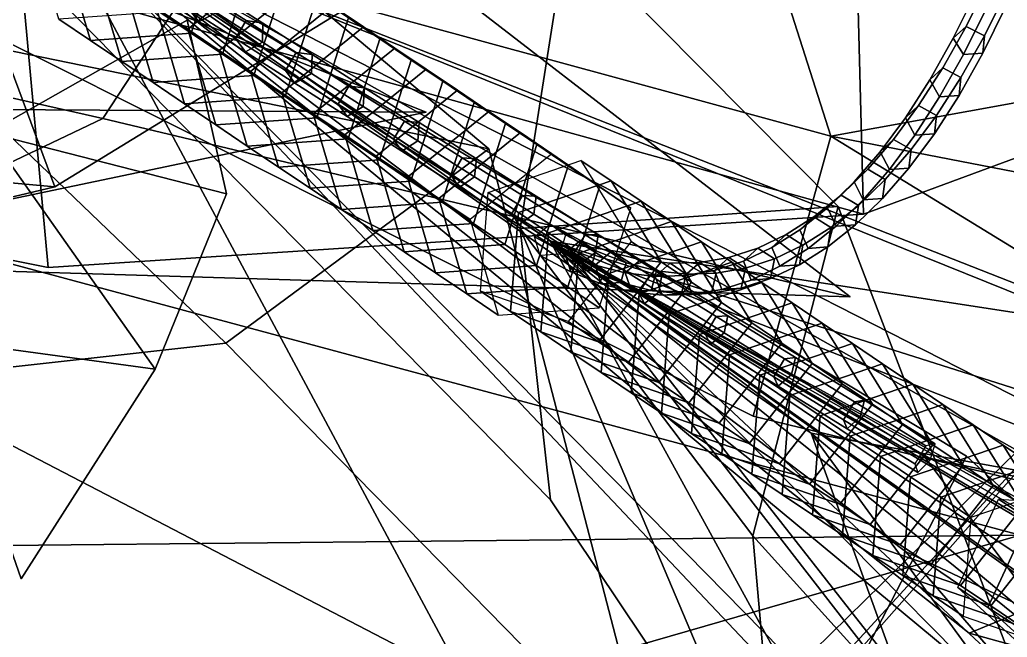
# Model space of a CAD drawing. Header units: metres. Extents: x -366 to 149, y -229 to 234.
# Drawn here: x 36.22 to 51.05, y 15.45 to 24.72 of the extents above; entities that cross this region are included whole.
import ezdxf

# ---------------------------------------------------------------- set-up
doc = ezdxf.new("R2010")
doc.units = ezdxf.units.M

msp = doc.modelspace()

# ---------------------------------------------------------------- linework, layer by layer
at = {"layer": 'coral-li_Intrnd', "color": 3}
for points in [[(38.326, 24.8392, 595.8166), (38.797, 24.5218, 597.0516), (39.2746, 26.02171, 597.2549), (38.8036, 26.339, 596.0198)], [(36.3909, 26.1664, 596.8957), (36.8619, 25.849, 598.1307), (37.2834, 24.4135, 597.6011), (36.8124, 24.7309, 596.366)], [(38.797, 24.5218, 597.0516), (39.2681, 24.2045, 598.2867), (39.7456, 25.7043, 598.4899), (39.2746, 26.02171, 597.2549)], [(36.8619, 25.849, 598.1307), (37.3329, 25.5317, 599.3658), (37.7544, 24.09621, 598.8361), (37.2834, 24.4135, 597.6011)], [(39.4985, 25.8852, 601.6232), (39.9695, 25.5678, 602.8582), (38.746, 24.5796, 603.0709), (38.2749, 24.897, 601.8359)], [(39.2681, 24.2045, 598.2867), (39.7391, 23.8871, 599.5217), (40.2166, 25.387, 599.725), (39.7456, 25.7043, 598.4899)], [(37.3329, 25.5317, 599.3658), (37.8039, 25.2143, 600.6008), (38.2254, 23.7788, 600.0712), (37.7544, 24.09621, 598.8361)], [(39.9695, 25.5678, 602.8582), (40.4406, 25.2505, 604.0933), (39.217, 24.2623, 604.306), (38.746, 24.5796, 603.0709)], [(41.1587, 24.7522, 602.1951), (41.6297, 24.4349, 603.4301), (40.4406, 25.2505, 604.0933), (39.9695, 25.5678, 602.8582)], [(39.7391, 23.8871, 599.5217), (40.2101, 23.5698, 600.7568), (40.6877, 25.06964, 600.96), (40.2166, 25.387, 599.725)], [(37.8039, 25.2143, 600.6008), (38.2749, 24.897, 601.8359), (38.6965, 23.4615, 601.3062), (38.2254, 23.7788, 600.0712)], [(40.4406, 25.2505, 604.0933), (40.9116, 24.9331, 605.3283), (39.688, 23.9449, 605.541), (39.217, 24.2623, 604.306)], [(41.6297, 24.4349, 603.4301), (42.1007, 24.1175, 604.6652), (40.9116, 24.9331, 605.3283), (40.4406, 25.2505, 604.0933)], [(40.2101, 23.5698, 600.7568), (40.6811, 23.2524, 601.9918), (41.1587, 24.7522, 602.1951), (40.6877, 25.06964, 600.96)], [(40.9116, 24.9331, 605.3283), (41.3826, 24.6157, 606.5634), (40.159, 23.6276, 606.7761), (39.688, 23.9449, 605.541)], [(42.1007, 24.1175, 604.6652), (42.5718, 23.8002, 605.9002), (41.3826, 24.6157, 606.5634), (40.9116, 24.9331, 605.3283)], [(36.8124, 24.7309, 596.366), (37.2834, 24.4135, 597.6011), (38.797, 24.5218, 597.0516), (38.326, 24.8392, 595.8166)], [(38.2749, 24.897, 601.8359), (38.746, 24.5796, 603.0709), (39.1675, 23.1441, 602.5413), (38.6965, 23.4615, 601.3062)], [(41.3826, 24.6157, 606.5634), (41.8536, 24.2984, 607.7984), (40.6301, 23.3102, 608.0111), (40.159, 23.6276, 606.7761)], [(40.6811, 23.2524, 601.9918), (41.1522, 22.935, 603.2269), (41.6297, 24.4349, 603.4301), (41.1587, 24.7522, 602.1951)], [(42.5718, 23.8002, 605.9002), (43.04283, 23.4828, 607.1353), (41.8536, 24.2984, 607.7984), (41.3826, 24.6157, 606.5634)], [(37.2834, 24.4135, 597.6011), (37.7544, 24.09621, 598.8361), (39.2681, 24.2045, 598.2867), (38.797, 24.5218, 597.0516)], [(38.746, 24.5796, 603.0709), (39.217, 24.2623, 604.306), (39.6385, 22.8267, 603.7763), (39.1675, 23.1441, 602.5413)], [(41.1522, 22.935, 603.2269), (41.6232, 22.6177, 604.4619), (42.1007, 24.1175, 604.6652), (41.6297, 24.4349, 603.4301)], [(37.7544, 24.09621, 598.8361), (38.2254, 23.7788, 600.0712), (39.7391, 23.8871, 599.5217), (39.2681, 24.2045, 598.2867)], [(39.217, 24.2623, 604.306), (39.688, 23.9449, 605.541), (40.1095, 22.5094, 605.0114), (39.6385, 22.8267, 603.7763)], [(41.8536, 24.2984, 607.7984), (42.3247, 23.981, 609.0334), (41.1011, 22.9928, 609.2462), (40.6301, 23.3102, 608.0111)], [(43.04283, 23.4828, 607.1353), (43.5138, 23.1655, 608.3703), (42.3247, 23.981, 609.0334), (41.8536, 24.2984, 607.7984)], [(41.6232, 22.6177, 604.4619), (42.09426, 22.3003, 605.697), (42.5718, 23.8002, 605.9002), (42.1007, 24.1175, 604.6652)], [(38.2254, 23.7788, 600.0712), (38.6965, 23.4615, 601.3062), (40.2101, 23.5698, 600.7568), (39.7391, 23.8871, 599.5217)], [(39.688, 23.9449, 605.541), (40.159, 23.6276, 606.7761), (40.5806, 22.192, 606.2464), (40.1095, 22.5094, 605.0114)], [(42.3247, 23.981, 609.0334), (42.7957, 23.6637, 610.2685), (41.5721, 22.6755, 610.4812), (41.1011, 22.9928, 609.2462)], [(43.5138, 23.1655, 608.3703), (43.9848, 22.8481, 609.6053), (42.7957, 23.6637, 610.2685), (42.3247, 23.981, 609.0334)], [(42.09426, 22.3003, 605.697), (42.5652, 21.983, 606.932), (43.04283, 23.4828, 607.1353), (42.5718, 23.8002, 605.9002)], [(38.6965, 23.4615, 601.3062), (39.1675, 23.1441, 602.5413), (40.6811, 23.2524, 601.9918), (40.2101, 23.5698, 600.7568)], [(40.159, 23.6276, 606.7761), (40.6301, 23.3102, 608.0111), (41.05162, 21.8747, 607.4814), (40.5806, 22.192, 606.2464)], [(42.7957, 23.6637, 610.2685), (43.2667, 23.3463, 611.5035), (42.04318, 22.3581, 611.7162), (41.5721, 22.6755, 610.4812)], [(43.9848, 22.8481, 609.6053), (44.4559, 22.5307, 610.8404), (43.2667, 23.3463, 611.5035), (42.7957, 23.6637, 610.2685)], [(42.5652, 21.983, 606.932), (43.0363, 21.6656, 608.1671), (43.5138, 23.1655, 608.3703), (43.04283, 23.4828, 607.1353)], [(40.6301, 23.3102, 608.0111), (41.1011, 22.9928, 609.2462), (41.5226, 21.5573, 608.7165), (41.05162, 21.8747, 607.4814)], [(43.2667, 23.3463, 611.5035), (43.7377, 23.02901, 612.7386), (42.5142, 22.04082, 612.9513), (42.04318, 22.3581, 611.7162)], [(44.4559, 22.5307, 610.8404), (44.9269, 22.2134, 612.0754), (43.7377, 23.02901, 612.7386), (43.2667, 23.3463, 611.5035)], [(39.1675, 23.1441, 602.5413), (39.6385, 22.8267, 603.7763), (41.1522, 22.935, 603.2269), (40.6811, 23.2524, 601.9918)], [(43.0363, 21.6656, 608.1671), (43.5073, 21.3483, 609.4021), (43.9848, 22.8481, 609.6053), (43.5138, 23.1655, 608.3703)], [(41.1011, 22.9928, 609.2462), (41.5721, 22.6755, 610.4812), (41.9936, 21.24, 609.9515), (41.5226, 21.5573, 608.7165)], [(43.7377, 23.02901, 612.7386), (44.2088, 22.7116, 613.9736), (42.9852, 21.7234, 614.1863), (42.5142, 22.04082, 612.9513)], [(44.9269, 22.2134, 612.0754), (45.3979, 21.896, 613.3105), (44.2088, 22.7116, 613.9736), (43.7377, 23.02901, 612.7386)], [(39.6385, 22.8267, 603.7763), (40.1095, 22.5094, 605.0114), (41.6232, 22.6177, 604.4619), (41.1522, 22.935, 603.2269)], [(43.5073, 21.3483, 609.4021), (43.9783, 21.03095, 610.6371), (44.4559, 22.5307, 610.8404), (43.9848, 22.8481, 609.6053)], [(40.1095, 22.5094, 605.0114), (40.5806, 22.192, 606.2464), (42.09426, 22.3003, 605.697), (41.6232, 22.6177, 604.4619)], [(41.5721, 22.6755, 610.4812), (42.04318, 22.3581, 611.7162), (42.4646, 20.9226, 611.1866), (41.9936, 21.24, 609.9515)], [(44.6458, 22.6078, 613.7803), (45.09875, 22.3027, 614.9678), (43.7076, 21.8264, 615.3759), (43.2547, 22.1315, 614.1884)], [(43.9783, 21.03095, 610.6371), (44.4493, 20.7135, 611.8722), (44.9269, 22.2134, 612.0754), (44.4559, 22.5307, 610.8404)], [(45.4002, 21.3917, 613.1801), (45.853, 21.08665, 614.3676), (45.09875, 22.3027, 614.9678), (44.6458, 22.6078, 613.7803)], [(40.5806, 22.192, 606.2464), (41.05162, 21.8747, 607.4814), (42.5652, 21.983, 606.932), (42.09426, 22.3003, 605.697)], [(42.04318, 22.3581, 611.7162), (42.5142, 22.04082, 612.9513), (42.9357, 20.6053, 612.4216), (42.4646, 20.9226, 611.1866)], [(45.09875, 22.3027, 614.9678), (45.5516, 21.9975, 616.1553), (44.1605, 21.5212, 616.5634), (43.7076, 21.8264, 615.3759)], [(45.853, 21.08665, 614.3676), (46.3059, 20.7815, 615.5551), (45.5516, 21.9975, 616.1553), (45.09875, 22.3027, 614.9678)], [(43.2547, 22.1315, 614.1884), (43.7076, 21.8264, 615.3759), (43.5916, 20.3426, 615.0389), (43.1387, 20.6477, 613.8514)], [(44.4493, 20.7135, 611.8722), (44.9204, 20.3962, 613.1072), (45.3979, 21.896, 613.3105), (44.9269, 22.2134, 612.0754)], [(41.05162, 21.8747, 607.4814), (41.5226, 21.5573, 608.7165), (43.0363, 21.6656, 608.1671), (42.5652, 21.983, 606.932)], [(42.5142, 22.04082, 612.9513), (42.9852, 21.7234, 614.1863), (43.4067, 20.2879, 613.6567), (42.9357, 20.6053, 612.4216)], [(45.5516, 21.9975, 616.1553), (46.00452, 21.6924, 617.3428), (44.6134, 21.2161, 617.7509), (44.1605, 21.5212, 616.5634)], [(46.3059, 20.7815, 615.5551), (46.7588, 20.4763, 616.7426), (46.00452, 21.6924, 617.3428), (45.5516, 21.9975, 616.1553)], [(43.7076, 21.8264, 615.3759), (44.1605, 21.5212, 616.5634), (44.04455, 20.0375, 616.2264), (43.5916, 20.3426, 615.0389)], [(41.5226, 21.5573, 608.7165), (41.9936, 21.24, 609.9515), (43.5073, 21.3483, 609.4021), (43.0363, 21.6656, 608.1671)], [(46.00452, 21.6924, 617.3428), (46.4574, 21.3873, 618.5303), (45.0663, 20.911, 618.9384), (44.6134, 21.2161, 617.7509)], [(46.7588, 20.4763, 616.7426), (47.2117, 20.1712, 617.9301), (46.4574, 21.3873, 618.5303), (46.00452, 21.6924, 617.3428)], [(44.1605, 21.5212, 616.5634), (44.6134, 21.2161, 617.7509), (44.4974, 19.7323, 617.4139), (44.04455, 20.0375, 616.2264)], [(41.9936, 21.24, 609.9515), (42.4646, 20.9226, 611.1866), (43.9783, 21.03095, 610.6371), (43.5073, 21.3483, 609.4021)], [(44.4571, 20.1931, 613.2318), (44.91, 19.888, 614.4193), (45.853, 21.08665, 614.3676), (45.4002, 21.3917, 613.1801)], [(46.4574, 21.3873, 618.5303), (46.9103, 21.08216, 619.7178), (45.5191, 20.6058, 620.1259), (45.0663, 20.911, 618.9384)], [(47.2117, 20.1712, 617.9301), (47.6646, 19.8661, 619.1176), (46.9103, 21.08216, 619.7178), (46.4574, 21.3873, 618.5303)], [(44.6134, 21.2161, 617.7509), (45.0663, 20.911, 618.9384), (44.9503, 19.4272, 618.6014), (44.4974, 19.7323, 617.4139)], [(44.91, 19.888, 614.4193), (45.3629, 19.5829, 615.6068), (46.3059, 20.7815, 615.5551), (45.853, 21.08665, 614.3676)], [(46.9103, 21.08216, 619.7178), (47.3631, 20.777, 620.9053), (45.972, 20.3007, 621.3134), (45.5191, 20.6058, 620.1259)], [(47.6646, 19.8661, 619.1176), (48.1175, 19.5609, 620.3051), (47.3631, 20.777, 620.9053), (46.9103, 21.08216, 619.7178)], [(42.4646, 20.9226, 611.1866), (42.9357, 20.6053, 612.4216), (44.4493, 20.7135, 611.8722), (43.9783, 21.03095, 610.6371)], [(45.0663, 20.911, 618.9384), (45.5191, 20.6058, 620.1259), (45.4032, 19.122, 619.7889), (44.9503, 19.4272, 618.6014)], [(45.3629, 19.5829, 615.6068), (45.8158, 19.2777, 616.7943), (46.7588, 20.4763, 616.7426), (46.3059, 20.7815, 615.5551)], [(47.3631, 20.777, 620.9053), (47.816, 20.4718, 622.0928), (46.4249, 19.9956, 622.5009), (45.972, 20.3007, 621.3134)], [(48.1175, 19.5609, 620.3051), (48.5704, 19.2558, 621.4926), (47.816, 20.4718, 622.0928), (47.3631, 20.777, 620.9053)], [(42.9357, 20.6053, 612.4216), (43.4067, 20.2879, 613.6567), (44.9204, 20.3962, 613.1072), (44.4493, 20.7135, 611.8722)], [(43.1387, 20.6477, 613.8514), (43.5916, 20.3426, 615.0389), (44.91, 19.888, 614.4193), (44.4571, 20.1931, 613.2318)], [(45.5191, 20.6058, 620.1259), (45.972, 20.3007, 621.3134), (45.8561, 18.8169, 620.9764), (45.4032, 19.122, 619.7889)], [(45.8158, 19.2777, 616.7943), (46.2686, 18.9726, 617.9818), (47.2117, 20.1712, 617.9301), (46.7588, 20.4763, 616.7426)], [(47.816, 20.4718, 622.0928), (48.2689, 20.1667, 623.2803), (46.8778, 19.6904, 623.6884), (46.4249, 19.9956, 622.5009)], [(48.5704, 19.2558, 621.4926), (49.02331, 18.9507, 622.6801), (48.2689, 20.1667, 623.2803), (47.816, 20.4718, 622.0928)], [(43.5916, 20.3426, 615.0389), (44.04455, 20.0375, 616.2264), (45.3629, 19.5829, 615.6068), (44.91, 19.888, 614.4193)], [(45.972, 20.3007, 621.3134), (46.4249, 19.9956, 622.5009), (46.3089, 18.5118, 622.1639), (45.8561, 18.8169, 620.9764)], [(46.2686, 18.9726, 617.9818), (46.7215, 18.6675, 619.1693), (47.6646, 19.8661, 619.1176), (47.2117, 20.1712, 617.9301)], [(48.2689, 20.1667, 623.2803), (48.7218, 19.8616, 624.4678), (47.3307, 19.3853, 624.8759), (46.8778, 19.6904, 623.6884)], [(49.02331, 18.9507, 622.6801), (49.4762, 18.6455, 623.8676), (48.7218, 19.8616, 624.4678), (48.2689, 20.1667, 623.2803)], [(44.04455, 20.0375, 616.2264), (44.4974, 19.7323, 617.4139), (45.8158, 19.2777, 616.7943), (45.3629, 19.5829, 615.6068)], [(46.4249, 19.9956, 622.5009), (46.8778, 19.6904, 623.6884), (46.7618, 18.2066, 623.3514), (46.3089, 18.5118, 622.1639)], [(46.7215, 18.6675, 619.1693), (47.1744, 18.3623, 620.3568), (48.1175, 19.5609, 620.3051), (47.6646, 19.8661, 619.1176)], [(44.4974, 19.7323, 617.4139), (44.9503, 19.4272, 618.6014), (46.2686, 18.9726, 617.9818), (45.8158, 19.2777, 616.7943)], [(48.7218, 19.8616, 624.4678), (49.1747, 19.5564, 625.6553), (47.7836, 19.08019, 626.0634), (47.3307, 19.3853, 624.8759)], [(49.4762, 18.6455, 623.8676), (49.929, 18.3404, 625.0551), (49.1747, 19.5564, 625.6553), (48.7218, 19.8616, 624.4678)], [(46.8778, 19.6904, 623.6884), (47.3307, 19.3853, 624.8759), (47.2147, 17.9015, 624.5389), (46.7618, 18.2066, 623.3514)], [(44.9503, 19.4272, 618.6014), (45.4032, 19.122, 619.7889), (46.7215, 18.6675, 619.1693), (46.2686, 18.9726, 617.9818)], [(47.1744, 18.3623, 620.3568), (47.6273, 18.05724, 621.5443), (48.5704, 19.2558, 621.4926), (48.1175, 19.5609, 620.3051)], [(49.1747, 19.5564, 625.6553), (49.6276, 19.2513, 626.8428), (48.2365, 18.775, 627.2509), (47.7836, 19.08019, 626.0634)], [(49.929, 18.3404, 625.0551), (50.3819, 18.03529, 626.2426), (49.6276, 19.2513, 626.8428), (49.1747, 19.5564, 625.6553)], [(47.3307, 19.3853, 624.8759), (47.7836, 19.08019, 626.0634), (47.6676, 17.5964, 625.7264), (47.2147, 17.9015, 624.5389)], [(45.4032, 19.122, 619.7889), (45.8561, 18.8169, 620.9764), (47.1744, 18.3623, 620.3568), (46.7215, 18.6675, 619.1693)], [(47.6273, 18.05724, 621.5443), (48.08025, 17.7521, 622.7318), (49.02331, 18.9507, 622.6801), (48.5704, 19.2558, 621.4926)], [(49.6276, 19.2513, 626.8428), (50.08052, 18.9462, 628.0303), (48.6894, 18.4699, 628.4384), (48.2365, 18.775, 627.2509)], [(50.3819, 18.03529, 626.2426), (50.8348, 17.7301, 627.4301), (50.08052, 18.9462, 628.0303), (49.6276, 19.2513, 626.8428)], [(47.7836, 19.08019, 626.0634), (48.2365, 18.775, 627.2509), (48.1205, 17.2912, 626.9139), (47.6676, 17.5964, 625.7264)], [(48.08025, 17.7521, 622.7318), (48.5331, 17.4469, 623.9193), (49.4762, 18.6455, 623.8676), (49.02331, 18.9507, 622.6801)], [(50.08052, 18.9462, 628.0303), (50.5334, 18.641, 629.2178), (49.1422, 18.1647, 629.6259), (48.6894, 18.4699, 628.4384)], [(50.8348, 17.7301, 627.4301), (51.2877, 17.425, 628.6176), (50.5334, 18.641, 629.2178), (50.08052, 18.9462, 628.0303)], [(45.8561, 18.8169, 620.9764), (46.3089, 18.5118, 622.1639), (47.6273, 18.05724, 621.5443), (47.1744, 18.3623, 620.3568)], [(48.2365, 18.775, 627.2509), (48.6894, 18.4699, 628.4384), (48.5734, 16.9861, 628.1014), (48.1205, 17.2912, 626.9139)], [(48.5331, 17.4469, 623.9193), (48.986, 17.1418, 625.1068), (49.929, 18.3404, 625.0551), (49.4762, 18.6455, 623.8676)], [(50.5334, 18.641, 629.2178), (50.9863, 18.3359, 630.4053), (49.5951, 17.8596, 630.8134), (49.1422, 18.1647, 629.6259)], [(51.2877, 17.425, 628.6176), (51.7406, 17.1198, 629.8051), (50.9863, 18.3359, 630.4053), (50.5334, 18.641, 629.2178)], [(46.3089, 18.5118, 622.1639), (46.7618, 18.2066, 623.3514), (48.08025, 17.7521, 622.7318), (47.6273, 18.05724, 621.5443)], [(48.6894, 18.4699, 628.4384), (49.1422, 18.1647, 629.6259), (49.02633, 16.681, 629.2889), (48.5734, 16.9861, 628.1014)], [(48.986, 17.1418, 625.1068), (49.4389, 16.8366, 626.2943), (50.3819, 18.03529, 626.2426), (49.929, 18.3404, 625.0551)], [(50.9863, 18.3359, 630.4053), (51.4391, 18.0308, 631.5928), (50.04807, 17.5545, 632.0009), (49.5951, 17.8596, 630.8134)], [(51.7406, 17.1198, 629.8051), (52.1935, 16.8147, 630.9926), (51.4391, 18.0308, 631.5928), (50.9863, 18.3359, 630.4053)], [(46.7618, 18.2066, 623.3514), (47.2147, 17.9015, 624.5389), (48.5331, 17.4469, 623.9193), (48.08025, 17.7521, 622.7318)], [(49.1422, 18.1647, 629.6259), (49.5951, 17.8596, 630.8134), (49.4792, 16.3758, 630.4764), (49.02633, 16.681, 629.2889)], [(49.4389, 16.8366, 626.2943), (49.8918, 16.5315, 627.4818), (50.8348, 17.7301, 627.4301), (50.3819, 18.03529, 626.2426)], [(51.4391, 18.0308, 631.5928), (51.892, 17.7256, 632.7803), (50.5009, 17.2493, 633.1884), (50.04807, 17.5545, 632.0009)], [(47.2147, 17.9015, 624.5389), (47.6676, 17.5964, 625.7264), (48.986, 17.1418, 625.1068), (48.5331, 17.4469, 623.9193)], [(49.5951, 17.8596, 630.8134), (50.04807, 17.5545, 632.0009), (49.9321, 16.07073, 631.6639), (49.4792, 16.3758, 630.4764)], [(49.8918, 16.5315, 627.4818), (50.3446, 16.2264, 628.6693), (51.2877, 17.425, 628.6176), (50.8348, 17.7301, 627.4301)], [(47.6676, 17.5964, 625.7264), (48.1205, 17.2912, 626.9139), (49.4389, 16.8366, 626.2943), (48.986, 17.1418, 625.1068)], [(50.04807, 17.5545, 632.0009), (50.5009, 17.2493, 633.1884), (50.3849, 15.7656, 632.8514), (49.9321, 16.07073, 631.6639)], [(50.9147, 17.5232, 633.1277), (51.3678, 17.2243, 634.2366), (50.7555, 15.8969, 634.129), (50.3024, 16.1958, 633.0201)], [(52.2386, 17.4389, 632.564), (52.6918, 17.14, 633.6729), (51.3678, 17.2243, 634.2366), (50.9147, 17.5232, 633.1277)], [(50.3446, 16.2264, 628.6693), (50.7975, 15.9212, 629.8568), (51.7406, 17.1198, 629.8051), (51.2877, 17.425, 628.6176)], [(48.1205, 17.2912, 626.9139), (48.5734, 16.9861, 628.1014), (49.8918, 16.5315, 627.4818), (49.4389, 16.8366, 626.2943)], [(51.3678, 17.2243, 634.2366), (51.8551, 16.909, 635.3536), (51.2428, 15.5816, 635.246), (50.7555, 15.8969, 634.129)], [(50.7975, 15.9212, 629.8568), (51.2504, 15.6161, 631.0443), (52.1935, 16.8147, 630.9926), (51.7406, 17.1198, 629.8051)], [(48.5734, 16.9861, 628.1014), (49.02633, 16.681, 629.2889), (50.3446, 16.2264, 628.6693), (49.8918, 16.5315, 627.4818)], [(49.02633, 16.681, 629.2889), (49.4792, 16.3758, 630.4764), (50.7975, 15.9212, 629.8568), (50.3446, 16.2264, 628.6693)], [(49.4792, 16.3758, 630.4764), (49.9321, 16.07073, 631.6639), (51.2504, 15.6161, 631.0443), (50.7975, 15.9212, 629.8568)], [(50.3024, 16.1958, 633.0201), (50.7555, 15.8969, 634.129), (51.7158, 15.02419, 633.5013), (51.2627, 15.323, 632.3925)], [(49.9321, 16.07073, 631.6639), (50.3849, 15.7656, 632.8514), (51.7033, 15.311, 632.2318), (51.2504, 15.6161, 631.0443)], [(50.7555, 15.8969, 634.129), (51.2428, 15.5816, 635.246), (52.1903, 14.7172, 634.5883), (51.7158, 15.02419, 633.5013)]]:
    msp.add_3dface(points, dxfattribs=at)
at = {"layer": 'coral-li_Leaf', "color": 3}
for points in [[(39.3253, 22.1067, 541.7423), (38.7352, 24.7153, 539.1841), (35.7479, 23.02721, 541.291)], [(39.3253, 22.1067, 541.7423), (35.7479, 23.02721, 541.291), (38.7352, 24.7153, 539.1841)], [(34.9912, 19.9237, 541.7018), (38.2548, 19.4774, 542.7131), (35.7479, 23.02721, 541.291)], [(34.9912, 19.9237, 541.7018), (35.7479, 23.02721, 541.291), (38.2548, 19.4774, 542.7131)], [(35.7479, 23.02721, 541.291), (38.2548, 19.4774, 542.7131), (39.3253, 22.1067, 541.7423)], [(35.7479, 23.02721, 541.291), (39.3253, 22.1067, 541.7423), (38.2548, 19.4774, 542.7131)], [(36.2428, 16.3292, 540.4734), (38.2548, 19.4774, 542.7131), (34.9912, 19.9237, 541.7018)], [(36.2428, 16.3292, 540.4734), (34.9912, 19.9237, 541.7018), (38.2548, 19.4774, 542.7131)], [(52.2734, 14.8655, 608.3524), (53.7403, 17.314, 608.8579), (49.8085, 18.1539, 607.6203)], [(52.2734, 14.8655, 608.3524), (49.8085, 18.1539, 607.6203), (53.7403, 17.314, 608.8579)]]:
    msp.add_3dface(points, dxfattribs=at)
at = {"layer": 'coral-li_Mrstm', "color": 3}
for points in [[(35.0467, 26.802, 551.0598), (51.04202, 30.9663, 579.1311), (36.7511, 22.2135, 549.5634)], [(35.0467, 26.802, 551.0598), (36.7511, 22.2135, 549.5634), (51.04202, 30.9663, 579.1311)], [(32.1639, 29.7657, 571.8672), (44.1896, 17.5166, 609.209), (43.7349, 21.5895, 611.3063)], [(32.1639, 29.7657, 571.8672), (43.7349, 21.5895, 611.3063), (44.1896, 17.5166, 609.209)], [(43.7349, 21.5895, 611.3063), (44.4348, 26.02942, 610.9765), (32.1639, 29.7657, 571.8672)], [(43.7349, 21.5895, 611.3063), (32.1639, 29.7657, 571.8672), (44.4348, 26.02942, 610.9765)], [(27.5205, 28.6664, 547.1051), (37.8249, 27.332, 586.8683), (34.38, 24.6068, 588.247)], [(27.5205, 28.6664, 547.1051), (34.38, 24.6068, 588.247), (37.8249, 27.332, 586.8683)], [(27.5205, 28.6664, 547.1051), (47.00161, 27.351, 583.269), (48.4001, 22.9736, 582.9913)], [(27.5205, 28.6664, 547.1051), (48.4001, 22.9736, 582.9913), (47.00161, 27.351, 583.269)], [(48.4001, 22.9736, 582.9913), (47.2307, 18.7717, 581.8568), (27.5205, 28.6664, 547.1051)], [(48.4001, 22.9736, 582.9913), (27.5205, 28.6664, 547.1051), (47.2307, 18.7717, 581.8568)], [(48.7576, 26.8117, 577.5878), (66.4178, 28.284, 604.9216), (48.8905, 21.8048, 576.5331)], [(48.7576, 26.8117, 577.5878), (48.8905, 21.8048, 576.5331), (66.4178, 28.284, 604.9216)], [(30.3574, 28.08512, 552.0436), (42.3261, 23.3332, 583.6641), (29.2592, 23.4136, 553.8239)], [(30.3574, 28.08512, 552.0436), (29.2592, 23.4136, 553.8239), (42.3261, 23.3332, 583.6641)], [(37.8249, 27.332, 586.8683), (43.2657, 22.7862, 608.5585), (34.38, 24.6068, 588.247)], [(37.8249, 27.332, 586.8683), (34.38, 24.6068, 588.247), (43.2657, 22.7862, 608.5585)], [(47.00161, 27.351, 583.269), (60.772, 25.2243, 601.3407), (48.4001, 22.9736, 582.9913)], [(47.00161, 27.351, 583.269), (48.4001, 22.9736, 582.9913), (60.772, 25.2243, 601.3407)], [(40.07819, 27.2163, 580.6384), (37.4706, 23.2406, 582.534), (29.149, 25.1265, 561.3766)], [(40.07819, 27.2163, 580.6384), (29.149, 25.1265, 561.3766), (37.4706, 23.2406, 582.534)], [(40.07819, 27.2163, 580.6384), (48.6865, 20.5633, 613.0007), (37.4706, 23.2406, 582.534)], [(40.07819, 27.2163, 580.6384), (37.4706, 23.2406, 582.534), (48.6865, 20.5633, 613.0007)], [(23.8628, 23.3907, 531.4709), (35.0467, 26.802, 551.0598), (36.7511, 22.2135, 549.5634)], [(23.8628, 23.3907, 531.4709), (36.7511, 22.2135, 549.5634), (35.0467, 26.802, 551.0598)], [(36.2563, 25.3134, 558.5638), (48.7576, 26.8117, 577.5878), (48.8905, 21.8048, 576.5331)], [(36.2563, 25.3134, 558.5638), (48.8905, 21.8048, 576.5331), (48.7576, 26.8117, 577.5878)], [(36.6473, 26.4752, 593.8848), (50.4323, 18.1703, 631.7011), (48.3268, 14.1047, 632.1829)], [(36.6473, 26.4752, 593.8848), (48.3268, 14.1047, 632.1829), (50.4323, 18.1703, 631.7011)], [(48.3268, 14.1047, 632.1829), (44.505, 11.8071, 631.5302), (36.6473, 26.4752, 593.8848)], [(48.3268, 14.1047, 632.1829), (36.6473, 26.4752, 593.8848), (44.505, 11.8071, 631.5302)], [(36.6473, 26.4752, 593.8848), (49.5205, 16.739, 631.6811), (52.4169, 13.3836, 630.4377)], [(36.6473, 26.4752, 593.8848), (52.4169, 13.3836, 630.4377), (49.5205, 16.739, 631.6811)], [(52.4169, 13.3836, 630.4377), (53.01644, 9.8018, 627.7688), (36.6473, 26.4752, 593.8848)], [(52.4169, 13.3836, 630.4377), (36.6473, 26.4752, 593.8848), (53.01644, 9.8018, 627.7688)], [(36.6473, 26.4752, 593.8848), (50.4736, 15.5101, 631.0018), (54.7088, 17.26, 630.5597)], [(36.6473, 26.4752, 593.8848), (54.7088, 17.26, 630.5597), (50.4736, 15.5101, 631.0018)], [(54.7088, 17.26, 630.5597), (58.25, 17.753, 627.8159), (36.6473, 26.4752, 593.8848)], [(54.7088, 17.26, 630.5597), (36.6473, 26.4752, 593.8848), (58.25, 17.753, 627.8159)], [(36.6473, 26.4752, 593.8848), (51.9834, 16.1703, 630.5956), (52.05667, 20.413, 632.3813)], [(36.6473, 26.4752, 593.8848), (52.05667, 20.413, 632.3813), (51.9834, 16.1703, 630.5956)], [(52.05667, 20.413, 632.3813), (53.02201, 24.7465, 631.6069), (36.6473, 26.4752, 593.8848)], [(52.05667, 20.413, 632.3813), (36.6473, 26.4752, 593.8848), (53.02201, 24.7465, 631.6069)], [(36.6473, 26.4752, 593.8848), (51.9774, 17.8135, 631.0201), (48.1008, 18.5147, 633.4023)], [(36.6473, 26.4752, 593.8848), (48.1008, 18.5147, 633.4023), (51.9774, 17.8135, 631.0201)], [(48.1008, 18.5147, 633.4023), (44.5085, 21.1829, 633.9381), (36.6473, 26.4752, 593.8848)], [(48.1008, 18.5147, 633.4023), (36.6473, 26.4752, 593.8848), (44.5085, 21.1829, 633.9381)], [(43.7349, 21.5895, 611.3063), (48.5062, 21.9208, 633.0308), (44.4348, 26.02942, 610.9765)], [(43.7349, 21.5895, 611.3063), (44.4348, 26.02942, 610.9765), (48.5062, 21.9208, 633.0308)], [(36.2563, 25.3134, 558.5638), (36.6499, 21.00127, 557.3141), (17.3541, 24.8699, 521.1647)], [(36.2563, 25.3134, 558.5638), (17.3541, 24.8699, 521.1647), (36.6499, 21.00127, 557.3141)], [(36.2563, 25.3134, 558.5638), (48.8905, 21.8048, 576.5331), (36.6499, 21.00127, 557.3141)], [(36.2563, 25.3134, 558.5638), (36.6499, 21.00127, 557.3141), (48.8905, 21.8048, 576.5331)], [(60.772, 25.2243, 601.3407), (62.1568, 20.309, 600.9938), (48.4001, 22.9736, 582.9913)], [(60.772, 25.2243, 601.3407), (48.4001, 22.9736, 582.9913), (62.1568, 20.309, 600.9938)], [(29.149, 25.1265, 561.3766), (37.4706, 23.2406, 582.534), (32.8644, 21.04334, 582.9255)], [(29.149, 25.1265, 561.3766), (32.8644, 21.04334, 582.9255), (37.4706, 23.2406, 582.534)], [(34.38, 24.6068, 588.247), (39.3191, 19.8674, 610.0089), (34.2346, 19.3007, 609.8491)], [(34.38, 24.6068, 588.247), (34.2346, 19.3007, 609.8491), (39.3191, 19.8674, 610.0089)], [(43.2657, 22.7862, 608.5585), (39.3191, 19.8674, 610.0089), (34.38, 24.6068, 588.247)], [(43.2657, 22.7862, 608.5585), (34.38, 24.6068, 588.247), (39.3191, 19.8674, 610.0089)], [(23.8628, 23.3907, 531.4709), (36.7511, 22.2135, 549.5634), (25.5998, 19.5593, 529.8541)], [(23.8628, 23.3907, 531.4709), (25.5998, 19.5593, 529.8541), (36.7511, 22.2135, 549.5634)], [(29.2592, 23.4136, 553.8239), (42.3261, 23.3332, 583.6641), (25.623, 19.8392, 554.2721)], [(29.2592, 23.4136, 553.8239), (25.623, 19.8392, 554.2721), (42.3261, 23.3332, 583.6641)], [(37.4706, 23.2406, 582.534), (48.6865, 20.5633, 613.0007), (32.8644, 21.04334, 582.9255)], [(37.4706, 23.2406, 582.534), (32.8644, 21.04334, 582.9255), (48.6865, 20.5633, 613.0007)], [(48.4001, 22.9736, 582.9913), (60.5261, 15.5412, 600.0953), (47.2307, 18.7717, 581.8568)], [(48.4001, 22.9736, 582.9913), (47.2307, 18.7717, 581.8568), (60.5261, 15.5412, 600.0953)], [(48.4001, 22.9736, 582.9913), (62.1568, 20.309, 600.9938), (60.5261, 15.5412, 600.0953)], [(48.4001, 22.9736, 582.9913), (60.5261, 15.5412, 600.0953), (62.1568, 20.309, 600.9938)], [(43.2657, 22.7862, 608.5585), (45.723, 13.3308, 641.2731), (39.3191, 19.8674, 610.0089)], [(43.2657, 22.7862, 608.5585), (39.3191, 19.8674, 610.0089), (45.723, 13.3308, 641.2731)], [(43.7349, 21.5895, 611.3063), (47.2285, 16.9762, 633.3734), (48.5062, 21.9208, 633.0308)], [(43.7349, 21.5895, 611.3063), (48.5062, 21.9208, 633.0308), (47.2285, 16.9762, 633.3734)], [(47.2285, 16.9762, 633.3734), (52.7216, 10.8942, 664.9015), (48.5062, 21.9208, 633.0308)], [(47.2285, 16.9762, 633.3734), (48.5062, 21.9208, 633.0308), (52.7216, 10.8942, 664.9015)], [(33.553, 16.8023, 515.6358), (51.2406, 16.9856, 542.9909), (33.3887, 21.7838, 514.4711)], [(33.553, 16.8023, 515.6358), (33.3887, 21.7838, 514.4711), (51.2406, 16.9856, 542.9909)], [(44.1896, 17.5166, 609.209), (47.6349, 12.3729, 631.1727), (43.7349, 21.5895, 611.3063)], [(44.1896, 17.5166, 609.209), (43.7349, 21.5895, 611.3063), (47.6349, 12.3729, 631.1727)], [(47.6349, 12.3729, 631.1727), (47.2285, 16.9762, 633.3734), (43.7349, 21.5895, 611.3063)], [(47.6349, 12.3729, 631.1727), (43.7349, 21.5895, 611.3063), (47.2285, 16.9762, 633.3734)], [(44.1837, 21.3975, 613.6455), (57.5704, 10.6324, 650.9815), (62.07215, 10.8148, 650.035)], [(44.1837, 21.3975, 613.6455), (62.07215, 10.8148, 650.035), (57.5704, 10.6324, 650.9815)], [(62.07215, 10.8148, 650.035), (65.2746, 9.7963, 647.032), (44.1837, 21.3975, 613.6455)], [(62.07215, 10.8148, 650.035), (44.1837, 21.3975, 613.6455), (65.2746, 9.7963, 647.032)], [(44.1837, 21.3975, 613.6455), (59.1608, 10.7041, 650.3934), (60.7817, 14.8509, 651.5643)], [(44.1837, 21.3975, 613.6455), (60.7817, 14.8509, 651.5643), (59.1608, 10.7041, 650.3934)], [(60.7817, 14.8509, 651.5643), (63.00219, 18.5035, 650.1361), (44.1837, 21.3975, 613.6455)], [(60.7817, 14.8509, 651.5643), (44.1837, 21.3975, 613.6455), (63.00219, 18.5035, 650.1361)], [(44.1837, 21.3975, 613.6455), (59.7282, 12.2921, 650.5851), (56.556, 14.5006, 653.0859)], [(44.1837, 21.3975, 613.6455), (56.556, 14.5006, 653.0859), (59.7282, 12.2921, 650.5851)], [(56.556, 14.5006, 653.0859), (54.08982, 18.253, 653.4708), (44.1837, 21.3975, 613.6455)], [(56.556, 14.5006, 653.0859), (44.1837, 21.3975, 613.6455), (54.08982, 18.253, 653.4708)], [(44.1837, 21.3975, 613.6455), (58.4938, 13.2166, 651.2935), (55.1954, 10.2447, 652.5112)], [(44.1837, 21.3975, 613.6455), (55.1954, 10.2447, 652.5112), (58.4938, 13.2166, 651.2935)], [(55.1954, 10.2447, 652.5112), (50.771, 9.3888, 652.4589), (44.1837, 21.3975, 613.6455)], [(55.1954, 10.2447, 652.5112), (44.1837, 21.3975, 613.6455), (50.771, 9.3888, 652.4589)], [(44.1837, 21.3975, 613.6455), (57.1519, 12.2086, 651.5462), (58.5675, 7.925, 650.6291)], [(44.1837, 21.3975, 613.6455), (58.5675, 7.925, 650.6291), (57.1519, 12.2086, 651.5462)], [(58.5675, 7.925, 650.6291), (57.6012, 4.07817, 648.4892), (44.1837, 21.3975, 613.6455)], [(58.5675, 7.925, 650.6291), (44.1837, 21.3975, 613.6455), (57.6012, 4.07817, 648.4892)], [(48.1008, 18.5147, 633.4023), (49.3869, 14.9614, 655.3237), (44.5085, 21.1829, 633.9381)], [(48.1008, 18.5147, 633.4023), (44.5085, 21.1829, 633.9381), (49.3869, 14.9614, 655.3237)], [(38.6634, 4.328, 242.3687), (53.244, 20.2571, 268.8141), (41.253, 8.4928, 240.9034)], [(38.6634, 4.328, 242.3687), (41.253, 8.4928, 240.9034), (53.244, 20.2571, 268.8141)], [(41.253, 8.4928, 240.9034), (53.244, 20.2571, 268.8141), (44.5373, 10.4038, 237.4741)], [(41.253, 8.4928, 240.9034), (44.5373, 10.4038, 237.4741), (53.244, 20.2571, 268.8141)], [(39.3191, 19.8674, 610.0089), (45.723, 13.3308, 641.2731), (34.2346, 19.3007, 609.8491)], [(39.3191, 19.8674, 610.0089), (34.2346, 19.3007, 609.8491), (45.723, 13.3308, 641.2731)], [(51.9774, 17.8135, 631.0201), (57.4828, 10.6474, 651.9741), (48.1008, 18.5147, 633.4023)], [(51.9774, 17.8135, 631.0201), (48.1008, 18.5147, 633.4023), (57.4828, 10.6474, 651.9741)], [(57.4828, 10.6474, 651.9741), (53.1564, 11.5882, 654.5424), (48.1008, 18.5147, 633.4023)], [(57.4828, 10.6474, 651.9741), (48.1008, 18.5147, 633.4023), (53.1564, 11.5882, 654.5424)], [(48.1008, 18.5147, 633.4023), (53.1564, 11.5882, 654.5424), (49.3869, 14.9614, 655.3237)], [(48.1008, 18.5147, 633.4023), (49.3869, 14.9614, 655.3237), (53.1564, 11.5882, 654.5424)], [(50.4323, 18.1703, 631.7011), (59.1417, 10.181, 651.2216), (48.3268, 14.1047, 632.1829)], [(50.4323, 18.1703, 631.7011), (48.3268, 14.1047, 632.1829), (59.1417, 10.181, 651.2216)], [(50.4736, 15.5101, 631.0018), (59.2195, 13.08998, 651.9394), (54.7088, 17.26, 630.5597)], [(50.4736, 15.5101, 631.0018), (54.7088, 17.26, 630.5597), (59.2195, 13.08998, 651.9394)], [(34.2458, 12.07955, 513.7883), (51.2406, 16.9856, 542.9909), (33.553, 16.8023, 515.6358)], [(34.2458, 12.07955, 513.7883), (33.553, 16.8023, 515.6358), (51.2406, 16.9856, 542.9909)], [(47.6349, 12.3729, 631.1727), (52.7216, 10.8942, 664.9015), (47.2285, 16.9762, 633.3734)], [(47.6349, 12.3729, 631.1727), (47.2285, 16.9762, 633.3734), (52.7216, 10.8942, 664.9015)], [(49.5205, 16.739, 631.6811), (60.1963, 11.6998, 651.2097), (52.4169, 13.3836, 630.4377)], [(49.5205, 16.739, 631.6811), (52.4169, 13.3836, 630.4377), (60.1963, 11.6998, 651.2097)]]:
    msp.add_3dface(points, dxfattribs=at)
at = {"layer": 'coral-li_Petiole', "color": 3}
for points in [[(38.09425, 25.322, 597.4431), (38.755, 24.8938, 598.5298), (38.9136, 24.6929, 598.3542), (38.2597, 25.1166, 597.2794)], [(38.2597, 25.1166, 597.2794), (38.9136, 24.6929, 598.3542), (39.1711, 24.8339, 598.2532), (38.5215, 25.2549, 597.1857)], [(50.43, 24.6227, 631.4884), (50.7657, 25.3005, 632.5468), (50.5745, 25.1311, 632.7158), (50.2365, 24.4489, 631.6502)], [(50.7021, 24.4823, 631.4812), (51.04016, 25.1645, 632.5468), (50.7657, 25.3005, 632.5468), (50.43, 24.6227, 631.4884)], [(38.9183, 25.1639, 598.5369), (39.6244, 24.7093, 599.5837), (39.461, 24.4392, 599.5767), (38.755, 24.8938, 598.5298)], [(39.174, 25.1234, 598.3655), (39.8726, 24.6736, 599.4008), (39.6244, 24.7093, 599.5837), (38.9183, 25.1639, 598.5369)], [(39.1711, 24.8339, 598.2532), (39.8651, 24.3871, 599.2813), (39.8726, 24.6736, 599.4008), (39.174, 25.1234, 598.3655)], [(50.2365, 24.4489, 631.6502), (50.5745, 25.1311, 632.7158), (50.729, 24.8889, 632.8219), (50.3872, 24.1995, 631.7444)], [(50.6793, 24.2204, 631.6384), (51.02113, 24.9097, 632.7158), (51.04016, 25.1645, 632.5468), (50.7021, 24.4823, 631.4812)], [(50.3872, 24.1995, 631.7444), (50.729, 24.8889, 632.8219), (51.02113, 24.9097, 632.7158), (50.6793, 24.2204, 631.6384)], [(38.755, 24.8938, 598.5298), (39.461, 24.4392, 599.5767), (39.6122, 24.2431, 599.3894), (38.9136, 24.6929, 598.3542)], [(38.9136, 24.6929, 598.3542), (39.6122, 24.2431, 599.3894), (39.8651, 24.3871, 599.2813), (39.1711, 24.8339, 598.2532)], [(39.6244, 24.7093, 599.5837), (40.374, 24.2295, 600.5881), (40.2106, 23.9594, 600.5811), (39.461, 24.4392, 599.5767)], [(39.8726, 24.6736, 599.4008), (40.6144, 24.1989, 600.394), (40.374, 24.2295, 600.5881), (39.6244, 24.7093, 599.5837)], [(39.8651, 24.3871, 599.2813), (40.6021, 23.9155, 600.2678), (40.6144, 24.1989, 600.394), (39.8726, 24.6736, 599.4008)], [(50.07997, 24.00008, 630.4013), (50.43, 24.6227, 631.4884), (50.2365, 24.4489, 631.6502), (49.884, 23.8223, 630.5557)], [(50.3496, 23.8556, 630.3866), (50.7021, 24.4823, 631.4812), (50.43, 24.6227, 631.4884), (50.07997, 24.00008, 630.4013)], [(50.3229, 23.5872, 630.5317), (50.6793, 24.2204, 631.6384), (50.7021, 24.4823, 631.4812), (50.3496, 23.8556, 630.3866)], [(39.461, 24.4392, 599.5767), (40.2106, 23.9594, 600.5811), (40.354, 23.7683, 600.3827), (39.6122, 24.2431, 599.3894)], [(39.6122, 24.2431, 599.3894), (40.354, 23.7683, 600.3827), (40.6021, 23.9155, 600.2678), (39.8651, 24.3871, 599.2813)], [(49.884, 23.8223, 630.5557), (50.2365, 24.4489, 631.6502), (50.3872, 24.1995, 631.7444), (50.03078, 23.5663, 630.6378)], [(40.374, 24.2295, 600.5881), (41.1654, 23.7256, 601.5477), (41.00209, 23.4555, 601.5406), (40.2106, 23.9594, 600.5811)], [(40.6144, 24.1989, 600.394), (41.3974, 23.7003, 601.343), (41.1654, 23.7256, 601.5477), (40.374, 24.2295, 600.5881)], [(40.6021, 23.9155, 600.2678), (41.38, 23.4202, 601.2101), (41.3974, 23.7003, 601.343), (40.6144, 24.1989, 600.394)], [(50.03078, 23.5663, 630.6378), (50.3872, 24.1995, 631.7444), (50.6793, 24.2204, 631.6384), (50.3229, 23.5872, 630.5317)], [(40.2106, 23.9594, 600.5811), (41.00209, 23.4555, 601.5406), (41.137, 23.2698, 601.3316), (40.354, 23.7683, 600.3827)], [(40.354, 23.7683, 600.3827), (41.137, 23.2698, 601.3316), (41.38, 23.4202, 601.2101), (40.6021, 23.9155, 600.2678)], [(49.7163, 23.434, 629.288), (50.07997, 24.00008, 630.4013), (49.884, 23.8223, 630.5557), (49.5178, 23.2526, 629.4347)], [(49.9835, 23.2859, 629.2656), (50.3496, 23.8556, 630.3866), (50.07997, 24.00008, 630.4013), (49.7163, 23.434, 629.288)], [(41.1654, 23.7256, 601.5477), (41.9967, 23.1989, 602.4601), (41.8333, 22.9288, 602.453), (41.00209, 23.4555, 601.5406)], [(41.3974, 23.7003, 601.343), (42.2199, 23.1791, 602.2452), (41.9967, 23.1989, 602.4601), (41.1654, 23.7256, 601.5477)], [(49.5178, 23.2526, 629.4347), (49.884, 23.8223, 630.5557), (50.03078, 23.5663, 630.6378), (49.6605, 22.9907, 629.5044)], [(49.9526, 23.01161, 629.3984), (50.3229, 23.5872, 630.5317), (50.3496, 23.8556, 630.3866), (49.9835, 23.2859, 629.2656)], [(41.38, 23.4202, 601.2101), (42.1971, 22.9024, 602.1062), (42.2199, 23.1791, 602.2452), (41.3974, 23.7003, 601.343)], [(49.6605, 22.9907, 629.5044), (50.03078, 23.5663, 630.6378), (50.3229, 23.5872, 630.5317), (49.9526, 23.01161, 629.3984)], [(41.00209, 23.4555, 601.5406), (41.8333, 22.9288, 602.453), (41.9595, 22.7486, 602.2339), (41.137, 23.2698, 601.3316)], [(41.137, 23.2698, 601.3316), (41.9595, 22.7486, 602.2339), (42.1971, 22.9024, 602.1062), (41.38, 23.4202, 601.2101)], [(49.34, 22.9259, 628.1512), (49.7163, 23.434, 629.288), (49.5178, 23.2526, 629.4347), (49.1389, 22.7413, 628.2901)], [(49.6046, 22.7746, 628.1211), (49.9835, 23.2859, 629.2656), (49.7163, 23.434, 629.288), (49.34, 22.9259, 628.1512)], [(49.5695, 22.495, 628.2411), (49.9526, 23.01161, 629.3984), (49.9835, 23.2859, 629.2656), (49.6046, 22.7746, 628.1211)], [(41.9967, 23.1989, 602.4601), (42.8659, 22.6505, 603.3231), (42.7025, 22.3804, 603.316), (41.8333, 22.9288, 602.453)], [(42.2199, 23.1791, 602.2452), (43.07995, 22.6365, 603.0986), (42.8659, 22.6505, 603.3231), (41.9967, 23.1989, 602.4601)], [(42.1971, 22.9024, 602.1062), (43.05146, 22.3634, 602.9537), (43.07995, 22.6365, 603.0986), (42.2199, 23.1791, 602.2452)], [(49.1389, 22.7413, 628.2901), (49.5178, 23.2526, 629.4347), (49.6605, 22.9907, 629.5044), (49.2774, 22.4741, 628.3472)], [(49.2774, 22.4741, 628.3472), (49.6605, 22.9907, 629.5044), (49.9526, 23.01161, 629.3984), (49.5695, 22.495, 628.2411)], [(41.8333, 22.9288, 602.453), (42.7025, 22.3804, 603.316), (42.8195, 22.206, 603.0873), (41.9595, 22.7486, 602.2339)], [(41.9595, 22.7486, 602.2339), (42.8195, 22.206, 603.0873), (43.05146, 22.3634, 602.9537), (42.1971, 22.9024, 602.1062)], [(48.9519, 22.4771, 626.9935), (49.34, 22.9259, 628.1512), (49.1389, 22.7413, 628.2901), (48.7481, 22.2896, 627.1246)], [(49.2138, 22.3229, 626.9556), (49.6046, 22.7746, 628.1211), (49.34, 22.9259, 628.1512), (48.9519, 22.4771, 626.9935)], [(48.7481, 22.2896, 627.1246), (49.1389, 22.7413, 628.2901), (49.2774, 22.4741, 628.3472), (48.8823, 22.01787, 627.1688)], [(49.1744, 22.03877, 627.0628), (49.5695, 22.495, 628.2411), (49.6046, 22.7746, 628.1211), (49.2138, 22.3229, 626.9556)], [(42.8659, 22.6505, 603.3231), (43.7708, 22.08183, 604.1346), (43.6075, 21.8117, 604.1276), (42.7025, 22.3804, 603.316)], [(43.07995, 22.6365, 603.0986), (43.9753, 22.07395, 603.9011), (43.7708, 22.08183, 604.1346), (42.8659, 22.6505, 603.3231)], [(43.05146, 22.3634, 602.9537), (43.9409, 21.8045, 603.7506), (43.9753, 22.07395, 603.9011), (43.07995, 22.6365, 603.0986)], [(48.5529, 22.08861, 625.8179), (48.9519, 22.4771, 626.9935), (48.7481, 22.2896, 627.1246), (48.3465, 21.8987, 625.941)], [(48.8121, 21.932, 625.772), (49.2138, 22.3229, 626.9556), (48.9519, 22.4771, 626.9935), (48.5529, 22.08861, 625.8179)], [(48.8823, 22.01787, 627.1688), (49.2774, 22.4741, 628.3472), (49.5695, 22.495, 628.2411), (49.1744, 22.03877, 627.0628)], [(42.7025, 22.3804, 603.316), (43.6075, 21.8117, 604.1276), (43.7149, 21.6434, 603.8898), (42.8195, 22.206, 603.0873)], [(42.8195, 22.206, 603.0873), (43.7149, 21.6434, 603.8898), (43.9409, 21.8045, 603.7506), (43.05146, 22.3634, 602.9537)], [(48.3465, 21.8987, 625.941), (48.7481, 22.2896, 627.1246), (48.8823, 22.01787, 627.1688), (48.4762, 21.6229, 625.9722)], [(48.7683, 21.6438, 625.8661), (49.1744, 22.03877, 627.0628), (49.2138, 22.3229, 626.9556), (48.8121, 21.932, 625.772)], [(48.1441, 21.7613, 624.6273), (48.5529, 22.08861, 625.8179), (48.3465, 21.8987, 625.941), (47.9349, 21.5693, 624.7422)], [(48.4005, 21.6027, 624.5732), (48.8121, 21.932, 625.772), (48.5529, 22.08861, 625.8179), (48.1441, 21.7613, 624.6273)], [(43.7708, 22.08183, 604.1346), (44.7094, 21.4942, 604.8928), (44.546, 21.2241, 604.8857), (43.6075, 21.8117, 604.1276)], [(43.9753, 22.07395, 603.9011), (44.9038, 21.4926, 604.6508), (44.7094, 21.4942, 604.8928), (43.7708, 22.08183, 604.1346)], [(43.9409, 21.8045, 603.7506), (44.8633, 21.227, 604.4951), (44.9038, 21.4926, 604.6508), (43.9753, 22.07395, 603.9011)], [(48.4762, 21.6229, 625.9722), (48.8823, 22.01787, 627.1688), (49.1744, 22.03877, 627.0628), (48.7683, 21.6438, 625.8661)], [(43.6075, 21.8117, 604.1276), (44.546, 21.2241, 604.8857), (44.6434, 21.06209, 604.6395), (43.7149, 21.6434, 603.8898)], [(43.7149, 21.6434, 603.8898), (44.6434, 21.06209, 604.6395), (44.8633, 21.227, 604.4951), (43.9409, 21.8045, 603.7506)], [(47.9349, 21.5693, 624.7422), (48.3465, 21.8987, 625.941), (48.4762, 21.6229, 625.9722), (48.06003, 21.2903, 624.7602)], [(48.3521, 21.3112, 624.6541), (48.7683, 21.6438, 625.8661), (48.8121, 21.932, 625.772), (48.4005, 21.6027, 624.5732)], [(44.1841, 21.6538, 613.6971), (44.6399, 21.41, 614.9047), (44.4068, 21.2175, 614.9539), (43.951, 21.4613, 613.7462)], [(44.4166, 21.4946, 613.5771), (44.8724, 21.2508, 614.7848), (44.6399, 21.41, 614.9047), (44.1841, 21.6538, 613.6971)], [(47.7264, 21.496, 623.4243), (48.1441, 21.7613, 624.6273), (47.9349, 21.5693, 624.7422), (47.5143, 21.3025, 623.531)], [(47.9799, 21.3358, 623.362), (48.4005, 21.6027, 624.5732), (48.1441, 21.7613, 624.6273), (47.7264, 21.496, 623.4243)], [(48.06003, 21.2903, 624.7602), (48.4762, 21.6229, 625.9722), (48.7683, 21.6438, 625.8661), (48.3521, 21.3112, 624.6541)], [(44.3294, 21.2021, 613.551), (44.7853, 20.9583, 614.7587), (44.8724, 21.2508, 614.7848), (44.4166, 21.4946, 613.5771)], [(44.7094, 21.4942, 604.8928), (45.6793, 20.8891, 605.5958), (45.5159, 20.619, 605.5887), (44.546, 21.2241, 604.8857)], [(44.9038, 21.4926, 604.6508), (45.8634, 20.8939, 605.3458), (45.6793, 20.8891, 605.5958), (44.7094, 21.4942, 604.8928)], [(44.8633, 21.227, 604.4951), (45.8165, 20.6323, 605.1852), (45.8634, 20.8939, 605.3458), (44.9038, 21.4926, 604.6508)], [(47.3008, 21.2933, 622.2119), (47.7264, 21.496, 623.4243), (47.5143, 21.3025, 623.531), (47.08581, 21.09873, 622.3104)], [(47.5514, 21.132, 622.1414), (47.9799, 21.3358, 623.362), (47.7264, 21.496, 623.4243), (47.3008, 21.2933, 622.2119)], [(47.5143, 21.3025, 623.531), (47.9349, 21.5693, 624.7422), (48.06003, 21.2903, 624.7602), (47.6348, 21.02094, 623.5357)], [(47.9269, 21.04184, 623.4297), (48.3521, 21.3112, 624.6541), (48.4005, 21.6027, 624.5732), (47.9799, 21.3358, 623.362)], [(43.951, 21.4613, 613.7462), (44.4068, 21.2175, 614.9539), (44.4931, 20.9374, 614.8647), (44.03734, 21.1812, 613.6571)], [(44.6399, 21.41, 614.9047), (45.09085, 21.2318, 616.1118), (44.8608, 21.03787, 616.1691), (44.4068, 21.2175, 614.9539)], [(44.8724, 21.2508, 614.7848), (45.3264, 21.07119, 616.0001), (45.09085, 21.2318, 616.1118), (44.6399, 21.41, 614.9047)], [(44.03734, 21.1812, 613.6571), (44.4931, 20.9374, 614.8647), (44.7853, 20.9583, 614.7587), (44.3294, 21.2021, 613.551)], [(44.4068, 21.2175, 614.9539), (44.8608, 21.03787, 616.1691), (44.9521, 20.7555, 616.0932), (44.4931, 20.9374, 614.8647)], [(44.546, 21.2241, 604.8857), (45.5159, 20.619, 605.5887), (45.603, 20.4634, 605.3345), (44.6434, 21.06209, 604.6395)], [(44.6434, 21.06209, 604.6395), (45.603, 20.4634, 605.3345), (45.8165, 20.6323, 605.1852), (44.8633, 21.227, 604.4951)], [(44.7853, 20.9583, 614.7587), (45.2442, 20.7764, 615.9871), (45.3264, 21.07119, 616.0001), (44.8724, 21.2508, 614.7848)], [(45.09085, 21.2318, 616.1118), (45.5402, 21.1169, 617.3271), (45.3132, 20.9219, 617.3925), (44.8608, 21.03787, 616.1691)], [(45.3264, 21.07119, 616.0001), (45.7789, 20.9552, 617.2235), (45.5402, 21.1169, 617.3271), (45.09085, 21.2318, 616.1118)], [(46.8683, 21.1539, 620.993), (47.3008, 21.2933, 622.2119), (47.08581, 21.09873, 622.3104), (46.6503, 20.9585, 621.0833)], [(47.116, 20.9918, 620.9142), (47.5514, 21.132, 622.1414), (47.3008, 21.2933, 622.2119), (46.8683, 21.1539, 620.993)], [(47.08581, 21.09873, 622.3104), (47.5143, 21.3025, 623.531), (47.6348, 21.02094, 623.5357), (47.2015, 20.8152, 622.3017)], [(47.4936, 20.8361, 622.1957), (47.9269, 21.04184, 623.4297), (47.9799, 21.3358, 623.362), (47.5514, 21.132, 622.1414)], [(47.6348, 21.02094, 623.5357), (48.06003, 21.2903, 624.7602), (48.3521, 21.3112, 624.6541), (47.9269, 21.04184, 623.4297)], [(45.2442, 20.7764, 615.9871), (45.7016, 20.6588, 617.224), (45.7789, 20.9552, 617.2235), (45.3264, 21.07119, 616.0001)], [(45.5402, 21.1169, 617.3271), (45.987, 21.06556, 618.5477), (45.763, 20.87, 618.6214), (45.3132, 20.9219, 617.3925)], [(45.7789, 20.9552, 617.2235), (46.2286, 20.9033, 618.4523), (45.987, 21.06556, 618.5477), (45.5402, 21.1169, 617.3271)], [(45.987, 21.06556, 618.5477), (46.43, 21.0779, 619.7707), (46.2091, 20.8822, 619.8527), (45.763, 20.87, 618.6214)], [(46.2286, 20.9033, 618.4523), (46.6747, 20.9155, 619.6836), (46.43, 21.0779, 619.7707), (45.987, 21.06556, 618.5477)], [(46.43, 21.0779, 619.7707), (46.8683, 21.1539, 620.993), (46.6503, 20.9585, 621.0833), (46.2091, 20.8822, 619.8527)], [(46.6747, 20.9155, 619.6836), (47.116, 20.9918, 620.9142), (46.8683, 21.1539, 620.993), (46.43, 21.0779, 619.7707)], [(46.6503, 20.9585, 621.0833), (47.08581, 21.09873, 622.3104), (47.2015, 20.8152, 622.3017), (46.7613, 20.6738, 621.0612)], [(47.05348, 20.6947, 620.9551), (47.4936, 20.8361, 622.1957), (47.5514, 21.132, 622.1414), (47.116, 20.9918, 620.9142)], [(44.4931, 20.9374, 614.8647), (44.9521, 20.7555, 616.0932), (45.2442, 20.7764, 615.9871), (44.7853, 20.9583, 614.7587)], [(44.8608, 21.03787, 616.1691), (45.3132, 20.9219, 617.3925), (45.4095, 20.6379, 617.33), (44.9521, 20.7555, 616.0932)], [(45.3132, 20.9219, 617.3925), (45.763, 20.87, 618.6214), (45.8642, 20.5851, 618.5723), (45.4095, 20.6379, 617.33)], [(45.7016, 20.6588, 617.224), (46.1563, 20.606, 618.4662), (46.2286, 20.9033, 618.4523), (45.7789, 20.9552, 617.2235)], [(46.1563, 20.606, 618.4662), (46.6073, 20.6179, 619.7109), (46.6747, 20.9155, 619.6836), (46.2286, 20.9033, 618.4523)], [(46.2091, 20.8822, 619.8527), (46.6503, 20.9585, 621.0833), (46.7613, 20.6738, 621.0612), (46.3152, 20.597, 619.817)], [(46.6073, 20.6179, 619.7109), (47.05348, 20.6947, 620.9551), (47.116, 20.9918, 620.9142), (46.6747, 20.9155, 619.6836)], [(47.2015, 20.8152, 622.3017), (47.6348, 21.02094, 623.5357), (47.9269, 21.04184, 623.4297), (47.4936, 20.8361, 622.1957)], [(44.9521, 20.7555, 616.0932), (45.4095, 20.6379, 617.33), (45.7016, 20.6588, 617.224), (45.2442, 20.7764, 615.9871)], [(45.6793, 20.8891, 605.5958), (46.6782, 20.2679, 606.2418), (46.5148, 19.9978, 606.2347), (45.5159, 20.619, 605.5887)], [(45.8634, 20.8939, 605.3458), (46.8516, 20.2794, 605.9845), (46.6782, 20.2679, 606.2418), (45.6793, 20.8891, 605.5958)], [(45.763, 20.87, 618.6214), (46.2091, 20.8822, 619.8527), (46.3152, 20.597, 619.817), (45.8642, 20.5851, 618.5723)], [(45.8165, 20.6323, 605.1852), (46.7982, 20.02196, 605.8195), (46.8516, 20.2794, 605.9845), (45.8634, 20.8939, 605.3458)], [(46.7613, 20.6738, 621.0612), (47.2015, 20.8152, 622.3017), (47.4936, 20.8361, 622.1957), (47.05348, 20.6947, 620.9551)], [(45.4095, 20.6379, 617.33), (45.8642, 20.5851, 618.5723), (46.1563, 20.606, 618.4662), (45.7016, 20.6588, 617.224)], [(45.5159, 20.619, 605.5887), (46.5148, 19.9978, 606.2347), (46.5912, 19.8489, 605.9732), (45.603, 20.4634, 605.3345)], [(45.603, 20.4634, 605.3345), (46.5912, 19.8489, 605.9732), (46.7982, 20.02196, 605.8195), (45.8165, 20.6323, 605.1852)], [(45.8642, 20.5851, 618.5723), (46.3152, 20.597, 619.817), (46.6073, 20.6179, 619.7109), (46.1563, 20.606, 618.4662)], [(46.3152, 20.597, 619.817), (46.7613, 20.6738, 621.0612), (47.05348, 20.6947, 620.9551), (46.6073, 20.6179, 619.7109)], [(46.6782, 20.2679, 606.2418), (47.7037, 19.6322, 606.8293), (47.5403, 19.3621, 606.8222), (46.5148, 19.9978, 606.2347)], [(46.8516, 20.2794, 605.9845), (47.8662, 19.6505, 606.5653), (47.7037, 19.6322, 606.8293), (46.6782, 20.2679, 606.2418)], [(46.7982, 20.02196, 605.8195), (47.806, 19.3972, 606.3962), (47.8662, 19.6505, 606.5653), (46.8516, 20.2794, 605.9845)], [(46.5912, 19.8489, 605.9732), (47.6058, 19.22, 606.554), (47.806, 19.3972, 606.3962), (46.7982, 20.02196, 605.8195)], [(46.5148, 19.9978, 606.2347), (47.5403, 19.3621, 606.8222), (47.6058, 19.22, 606.554), (46.5912, 19.8489, 605.9732)], [(47.7037, 19.6322, 606.8293), (48.7533, 18.9835, 607.3569), (48.59, 18.7134, 607.3499), (47.5403, 19.3621, 606.8222)], [(47.8662, 19.6505, 606.5653), (48.9046, 19.0088, 607.087), (48.7533, 18.9835, 607.3569), (47.7037, 19.6322, 606.8293)], [(47.806, 19.3972, 606.3962), (48.8375, 18.7597, 606.9141), (48.9046, 19.0088, 607.087), (47.8662, 19.6505, 606.5653)], [(47.5403, 19.3621, 606.8222), (48.59, 18.7134, 607.3499), (48.6442, 18.5782, 607.0756), (47.6058, 19.22, 606.554)], [(47.6058, 19.22, 606.554), (48.6442, 18.5782, 607.0756), (48.8375, 18.7597, 606.9141), (47.806, 19.3972, 606.3962)], [(48.7533, 18.9835, 607.3569), (49.8246, 18.3233, 607.8234), (49.6612, 18.0533, 607.8163), (48.59, 18.7134, 607.3499)], [(48.9046, 19.0088, 607.087), (49.9643, 18.3557, 607.548), (49.8246, 18.3233, 607.8234), (48.7533, 18.9835, 607.3569)], [(48.8375, 18.7597, 606.9141), (49.8902, 18.111, 607.3719), (49.9643, 18.3557, 607.548), (48.9046, 19.0088, 607.087)], [(48.59, 18.7134, 607.3499), (49.6612, 18.0533, 607.8163), (49.7039, 17.9251, 607.5367), (48.6442, 18.5782, 607.0756)], [(48.6442, 18.5782, 607.0756), (49.7039, 17.9251, 607.5367), (49.8902, 18.111, 607.3719), (48.8375, 18.7597, 606.9141)]]:
    msp.add_3dface(points, dxfattribs=at)

doc.saveas('drawing.dxf')
